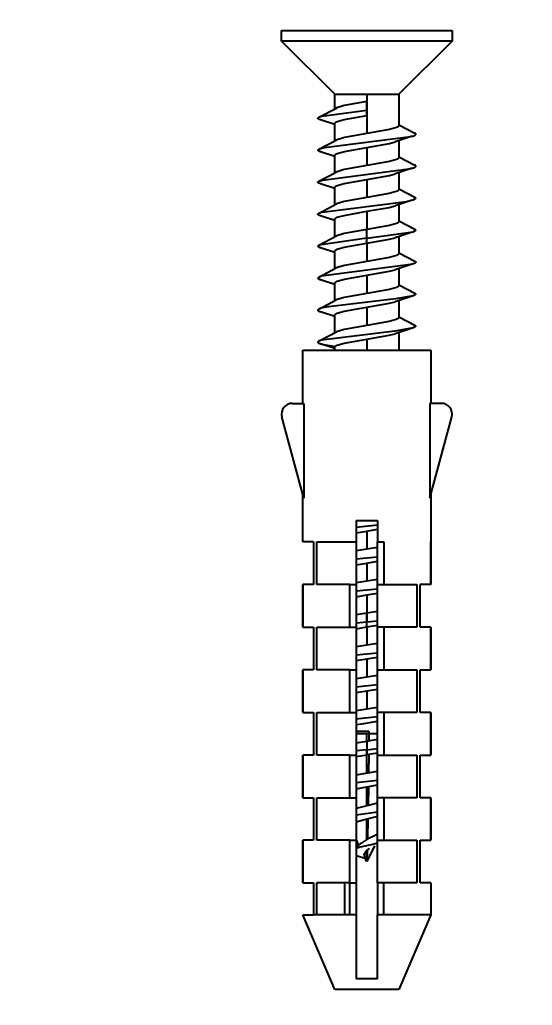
# Model space of a CAD drawing. Extents: x -4534 to -3829, y -2022 to -1514.
# Drawn here: x -4347.06 to -4323.01, y -1812.77 to -1766.53 of the extents above; entities that cross this region are included whole.
import ezdxf

# ---------------------------------------------------------------- set-up
doc = ezdxf.new("R2010")
doc.units = 0
doc.header["$LTSCALE"] = 23.1
doc.header["$MEASUREMENT"] = 0
doc.layers.get('0').update_dxf_attribs({"linetype": 'CONTINUOUS'})
doc.layers.get('Defpoints').update_dxf_attribs({"linetype": 'CONTINUOUS'})
doc.layers.add('IGES_LEVEL_0_-_VISIBLE', color=253, linetype='CONTINUOUS')
doc.layers.add('IGES_LEVEL_0_-_VISIBLETAN2', color=253, linetype='CONTINUOUS')
doc.styles.get("Standard").update_dxf_attribs({"font": 'txt.shx', "bigfont": 'whgtxt.shx'})
doc.dimstyles.new('a', dxfattribs={"dimtxt": 3, "dimasz": 2.5, "dimexe": 2.5, "dimexo": 1, "dimgap": 1, "dimtad": 1, "dimdsep": 46, "dimtxsty": 'Standard', "dimcen": 0, "dimclrd": 2, "dimclre": 2, "dimclrt": 2, "dimadec": 1, "dimazin": 2, "dimtfac": 1, "dimtmove": 0, "dimatfit": 3, "dimfxl": 0, "dimtolj": 1, "dimtzin": 0, "dimarcsym": 0})
doc.dimstyles.get("Standard").update_dxf_attribs({"dimtxt": 2.5, "dimasz": 0.18, "dimexe": 0.18, "dimexo": 0.0625, "dimgap": 0.09, "dimtad": 0, "dimtih": 1, "dimtoh": 1, "dimdec": 4, "dimzin": 0, "dimdsep": 46, "dimtxsty": 'Standard', "dimcen": 0.09, "dimadec": 0, "dimazin": 0, "dimtp": 0.001, "dimtm": 0.001, "dimtfac": 1, "dimtdec": 4, "dimtofl": 0, "dimtmove": 0, "dimatfit": 0, "dimfxl": 0, "dimtolj": 1, "dimtzin": 0, "dimarcsym": 0})

# ---------------------------------------------------------------- blocks, each defined once
blk = doc.blocks.new('*D119')
at = {"color": 2, "lineweight": -2}
for p, q in [((-4422.908, -1741.908), (-4422.908, -1840.61)), ((-4203.908, -1741.908), (-4203.908, -1840.61)), ((-4410.408, -1835.61), (-4216.408, -1835.61))]:
    blk.add_line(p, q, dxfattribs=at)
at = {"color": 2}
for points in [[(-4410.408, -1833.526), (-4410.408, -1837.693), (-4422.908, -1835.61)], [(-4216.408, -1833.526), (-4216.408, -1837.693), (-4203.908, -1835.61)]]:
    blk.add_solid(points, dxfattribs=at)
at = {"layer": 'Defpoints', "color": 0}
for p in [(-4422.908, -1740.408), (-4203.908, -1740.408), (-4203.908, -1835.61)]:
    blk.add_point(p, dxfattribs=at)
at = {"color": 2, "insert": (-4313.408, -1824.86), "char_height": 11.5, "attachment_point": 5}
blk.add_mtext('\\A1;219', dxfattribs=at)
blk = doc.blocks.new('*D113')
at = {"color": 2, "lineweight": -2}
for p, q in [((-4330.774, -1761.033), (-4330.774, -1743.588)), ((-4310.974, -1762.033), (-4310.974, -1743.588)), ((-4343.274, -1756.088), (-4383.024, -1756.088)), ((-4310.974, -1756.088), (-4330.774, -1756.088)), ((-4298.474, -1756.088), (-4285.974, -1756.088))]:
    blk.add_line(p, q, dxfattribs=at)
at = {"color": 2}
for points in [[(-4343.274, -1754.004), (-4343.274, -1758.171), (-4330.774, -1756.088)], [(-4298.474, -1754.004), (-4298.474, -1758.171), (-4310.974, -1756.088)]]:
    blk.add_solid(points, dxfattribs=at)
at = {"layer": 'Defpoints', "color": 0}
for p in [(-4330.774, -1756.088), (-4330.774, -1766.033), (-4310.974, -1767.033)]:
    blk.add_point(p, dxfattribs=at)
at = {"color": 2, "insert": (-4369.399, -1745.338), "char_height": 11.5, "attachment_point": 5}
blk.add_mtext('\\A1;20', dxfattribs=at)

msp = doc.modelspace()

# ---------------------------------------------------------------- linework, layer by layer
at = {"layer": 'IGES_LEVEL_0_-_VISIBLE', "color": 0}
for p, q in [((-4334.774, -1767.533), (-4334.774, -1767.033)), ((-4334.774, -1767.033), (-4326.774, -1767.033)), ((-4326.774, -1767.033), (-4326.774, -1767.533)), ((-4332.274, -1770.033), (-4334.774, -1767.533)), ((-4326.774, -1767.533), (-4334.774, -1767.533)), ((-4326.774, -1767.533), (-4329.274, -1770.033)), ((-4332.274, -1770.716), (-4332.274, -1770.033)), ((-4332.274, -1770.033), (-4330.774, -1770.033)), ((-4330.774, -1770.033), (-4329.274, -1770.033)), ((-4329.274, -1770.033), (-4329.274, -1771.501)), ((-4330.775, -1770.783), (-4330.774, -1770.376)), ((-4330.774, -1770.376), (-4330.774, -1771.023)), ((-4333.023, -1771.109), (-4332.203, -1770.678)), ((-4330.774, -1771.023), (-4330.775, -1770.783)), ((-4332.274, -1771.457), (-4332.945, -1771.238)), ((-4332.274, -1772.215), (-4332.274, -1771.398)), ((-4329.274, -1771.465), (-4328.524, -1771.859)), ((-4333.027, -1772.61), (-4332.207, -1772.18)), ((-4328.651, -1772.003), (-4329.45, -1772.265)), ((-4329.274, -1772.206), (-4329.274, -1773.001)), ((-4332.274, -1772.956), (-4332.943, -1772.738)), ((-4332.274, -1773.716), (-4332.274, -1772.898)), ((-4329.274, -1772.966), (-4328.52, -1773.361)), ((-4333.018, -1774.107), (-4332.205, -1773.679)), ((-4328.653, -1773.503), (-4329.452, -1773.765)), ((-4329.274, -1773.705), (-4329.274, -1774.501)), ((-4332.274, -1774.456), (-4332.948, -1774.237)), ((-4332.274, -1775.216), (-4332.274, -1774.398)), ((-4329.274, -1774.466), (-4328.524, -1774.86)), ((-4333.011, -1775.603), (-4332.203, -1775.178)), ((-4328.652, -1775.003), (-4329.448, -1775.264)), ((-4329.274, -1775.205), (-4329.274, -1776.001)), ((-4332.274, -1775.957), (-4332.947, -1775.737)), ((-4332.274, -1776.716), (-4332.274, -1775.898)), ((-4329.274, -1775.965), (-4328.525, -1776.359)), ((-4330.774, -1776.783), (-4328.606, -1776.488)), ((-4328.651, -1776.503), (-4329.448, -1776.764)), ((-4333.023, -1777.109), (-4332.203, -1776.678)), ((-4330.774, -1776.783), (-4333.022, -1777.109)), ((-4329.274, -1776.706), (-4329.274, -1777.501)), ((-4332.274, -1777.457), (-4332.945, -1777.238)), ((-4332.274, -1778.215), (-4332.274, -1777.398)), ((-4329.274, -1777.465), (-4328.524, -1777.859)), ((-4333.027, -1778.61), (-4332.207, -1778.18)), ((-4328.65, -1778.003), (-4329.45, -1778.265)), ((-4329.274, -1778.206), (-4329.274, -1779.001)), ((-4332.274, -1778.956), (-4332.943, -1778.738)), ((-4332.274, -1779.716), (-4332.274, -1778.898)), ((-4329.274, -1778.966), (-4328.52, -1779.361)), ((-4333.019, -1780.107), (-4332.205, -1779.679)), ((-4328.653, -1779.503), (-4329.452, -1779.765)), ((-4329.274, -1779.705), (-4329.274, -1780.501)), ((-4332.274, -1780.456), (-4332.948, -1780.237)), ((-4332.274, -1781.216), (-4332.274, -1780.398)), ((-4329.274, -1780.466), (-4328.524, -1780.86)), ((-4333.01, -1781.602), (-4332.203, -1781.178)), ((-4328.652, -1781.003), (-4329.448, -1781.264)), ((-4329.274, -1781.205), (-4329.274, -1782.001)), ((-4333.774, -1784.533), (-4333.774, -1782.033)), ((-4333.774, -1782.033), (-4327.774, -1782.033)), ((-4332.274, -1781.957), (-4332.947, -1781.737)), ((-4332.274, -1782.033), (-4332.274, -1781.898)), ((-4329.274, -1782.001), (-4329.288, -1782.033)), ((-4327.774, -1782.033), (-4327.774, -1784.533)), ((-4334.274, -1784.533), (-4333.732, -1784.533)), ((-4333.732, -1784.533), (-4333.732, -1788.988)), ((-4327.274, -1784.533), (-4327.816, -1784.533)), ((-4327.816, -1784.533), (-4327.816, -1788.988)), ((-4333.732, -1788.988), (-4334.757, -1785.162)), ((-4327.816, -1788.988), (-4326.791, -1785.162)), ((-4333.774, -1791.033), (-4333.774, -1788.831)), ((-4327.774, -1788.831), (-4327.774, -1793.033)), ((-4331.274, -1790.033), (-4331.274, -1791.033)), ((-4331.274, -1790.033), (-4330.274, -1790.033)), ((-4331.274, -1790.335), (-4330.274, -1790.231)), ((-4330.774, -1790.523), (-4330.274, -1790.442)), ((-4330.274, -1790.033), (-4330.274, -1791.033)), ((-4331.274, -1790.604), (-4330.774, -1790.523)), ((-4333.274, -1791.033), (-4333.774, -1791.033)), ((-4333.274, -1791.033), (-4333.274, -1793.033)), ((-4333.124, -1791.033), (-4331.274, -1791.033)), ((-4333.124, -1793.033), (-4333.124, -1791.033)), ((-4331.274, -1791.033), (-4331.274, -1793.033)), ((-4330.274, -1791.295), (-4330.774, -1791.376)), ((-4330.274, -1791.033), (-4329.97, -1791.033)), ((-4330.274, -1793.033), (-4330.274, -1791.033)), ((-4329.97, -1791.033), (-4329.97, -1793.033)), ((-4327.777, -1793.033), (-4327.777, -1791.033)), ((-4330.774, -1791.376), (-4331.274, -1791.457)), ((-4331.274, -1791.835), (-4330.274, -1791.73)), ((-4331.274, -1792.104), (-4330.774, -1792.023)), ((-4330.774, -1792.023), (-4330.274, -1791.942)), ((-4333.774, -1795.033), (-4333.774, -1793.033)), ((-4333.274, -1793.033), (-4333.774, -1793.033)), ((-4333.772, -1793.033), (-4333.772, -1795.033)), ((-4331.579, -1793.033), (-4333.124, -1793.033)), ((-4331.579, -1793.033), (-4331.274, -1793.033)), ((-4331.579, -1795.033), (-4331.579, -1793.033)), ((-4330.774, -1792.876), (-4331.274, -1792.957)), ((-4331.274, -1793.033), (-4331.274, -1795.033)), ((-4330.274, -1792.795), (-4330.774, -1792.876)), ((-4330.274, -1795.033), (-4330.274, -1793.033)), ((-4330.274, -1793.033), (-4329.97, -1793.033)), ((-4329.97, -1793.033), (-4328.425, -1793.033)), ((-4328.425, -1793.033), (-4328.425, -1795.033)), ((-4327.774, -1793.033), (-4328.274, -1793.033)), ((-4328.274, -1795.033), (-4328.274, -1793.033)), ((-4331.274, -1793.335), (-4330.274, -1793.231)), ((-4331.274, -1793.604), (-4330.774, -1793.523)), ((-4330.774, -1793.523), (-4330.274, -1793.442)), ((-4330.774, -1794.376), (-4331.274, -1794.457)), ((-4330.274, -1794.295), (-4330.774, -1794.376)), ((-4333.774, -1795.033), (-4333.274, -1795.033)), ((-4333.274, -1795.033), (-4333.274, -1797.033)), ((-4333.124, -1795.033), (-4331.579, -1795.033)), ((-4333.124, -1797.033), (-4333.124, -1795.033)), ((-4331.579, -1795.033), (-4331.274, -1795.033)), ((-4331.274, -1794.835), (-4330.775, -1794.783)), ((-4331.274, -1795.104), (-4330.774, -1795.023)), ((-4331.274, -1795.033), (-4331.274, -1797.033)), ((-4330.775, -1794.783), (-4330.274, -1794.731)), ((-4330.774, -1795.023), (-4330.274, -1794.942)), ((-4330.274, -1797.033), (-4330.274, -1795.033)), ((-4329.97, -1795.033), (-4330.274, -1795.033)), ((-4329.97, -1795.033), (-4329.97, -1797.033)), ((-4328.425, -1795.033), (-4329.97, -1795.033)), ((-4327.774, -1795.033), (-4328.274, -1795.033)), ((-4327.777, -1797.033), (-4327.777, -1795.033)), ((-4327.774, -1795.033), (-4327.774, -1797.033)), ((-4330.774, -1795.876), (-4331.274, -1795.957)), ((-4330.274, -1795.795), (-4330.774, -1795.876)), ((-4331.274, -1796.335), (-4330.274, -1796.231)), ((-4330.774, -1796.523), (-4330.274, -1796.442)), ((-4331.274, -1796.604), (-4330.774, -1796.523)), ((-4333.774, -1799.033), (-4333.774, -1797.033)), ((-4333.274, -1797.033), (-4333.774, -1797.033)), ((-4333.772, -1797.033), (-4333.772, -1799.033)), ((-4331.579, -1797.033), (-4333.124, -1797.033)), ((-4331.579, -1797.033), (-4331.274, -1797.033)), ((-4331.579, -1799.033), (-4331.579, -1797.033)), ((-4331.274, -1797.033), (-4331.274, -1799.033)), ((-4330.774, -1797.376), (-4331.274, -1797.457)), ((-4330.274, -1797.295), (-4330.774, -1797.376)), ((-4330.274, -1799.033), (-4330.274, -1797.033)), ((-4330.274, -1797.033), (-4329.97, -1797.033)), ((-4329.97, -1797.033), (-4328.425, -1797.033)), ((-4328.425, -1797.033), (-4328.425, -1799.033)), ((-4328.274, -1799.033), (-4328.274, -1797.033)), ((-4328.274, -1797.033), (-4327.774, -1797.033)), ((-4331.274, -1797.835), (-4330.274, -1797.731)), ((-4331.274, -1798.104), (-4330.774, -1798.023)), ((-4330.774, -1798.023), (-4330.274, -1797.942)), ((-4333.774, -1799.033), (-4333.274, -1799.033)), ((-4333.274, -1799.033), (-4333.274, -1801.033)), ((-4333.124, -1799.033), (-4331.579, -1799.033)), ((-4333.124, -1801.033), (-4333.124, -1799.033)), ((-4331.579, -1799.033), (-4331.274, -1799.033)), ((-4330.774, -1798.876), (-4331.274, -1798.957)), ((-4331.274, -1799.033), (-4331.274, -1801.033)), ((-4330.274, -1798.795), (-4330.774, -1798.876)), ((-4330.274, -1801.033), (-4330.274, -1799.033)), ((-4329.97, -1799.033), (-4330.274, -1799.033)), ((-4329.97, -1799.033), (-4329.97, -1801.033)), ((-4328.425, -1799.033), (-4329.97, -1799.033)), ((-4327.774, -1799.033), (-4328.274, -1799.033)), ((-4327.777, -1801.033), (-4327.777, -1799.033)), ((-4327.774, -1799.033), (-4327.774, -1801.033)), ((-4331.274, -1799.335), (-4330.274, -1799.231)), ((-4331.274, -1799.908), (-4330.68, -1799.908)), ((-4330.774, -1800.033), (-4331.274, -1800.033)), ((-4330.774, -1800.376), (-4330.774, -1800.033)), ((-4330.68, -1799.908), (-4330.68, -1800.361)), ((-4331.274, -1800.457), (-4330.774, -1800.376)), ((-4330.774, -1800.376), (-4330.274, -1800.295)), ((-4333.774, -1803.033), (-4333.774, -1801.033)), ((-4333.274, -1801.033), (-4333.774, -1801.033)), ((-4333.772, -1801.033), (-4333.772, -1803.033)), ((-4331.579, -1801.033), (-4333.124, -1801.033)), ((-4331.579, -1801.033), (-4331.274, -1801.033)), ((-4331.579, -1803.033), (-4331.579, -1801.033)), ((-4330.774, -1800.783), (-4331.274, -1800.835)), ((-4331.274, -1801.104), (-4330.774, -1801.023)), ((-4331.274, -1801.033), (-4331.274, -1803.033)), ((-4330.774, -1800.783), (-4330.274, -1800.731)), ((-4330.274, -1800.942), (-4330.774, -1801.023)), ((-4330.774, -1801.876), (-4330.774, -1801.023)), ((-4330.682, -1801.008), (-4330.688, -1801.861)), ((-4330.274, -1803.033), (-4330.274, -1801.033)), ((-4330.274, -1801.033), (-4329.97, -1801.033)), ((-4329.97, -1801.033), (-4328.425, -1801.033)), ((-4328.425, -1801.033), (-4328.425, -1803.033)), ((-4328.274, -1803.033), (-4328.274, -1801.033)), ((-4328.274, -1801.033), (-4327.774, -1801.033)), ((-4331.274, -1801.966), (-4330.274, -1801.788)), ((-4330.274, -1802.228), (-4331.274, -1802.339)), ((-4331.274, -1802.614), (-4330.274, -1802.435)), ((-4330.774, -1803.415), (-4330.774, -1802.523)), ((-4330.695, -1802.509), (-4330.708, -1803.4)), ((-4333.774, -1803.033), (-4333.274, -1803.033)), ((-4333.274, -1803.033), (-4333.274, -1805.033)), ((-4333.124, -1803.033), (-4331.579, -1803.033)), ((-4333.124, -1805.033), (-4333.124, -1803.033)), ((-4331.579, -1803.033), (-4331.274, -1803.033)), ((-4331.274, -1803.033), (-4331.274, -1805.033)), ((-4330.274, -1803.295), (-4330.774, -1803.415)), ((-4330.274, -1805.033), (-4330.274, -1803.033)), ((-4329.97, -1803.033), (-4330.274, -1803.033)), ((-4329.97, -1803.033), (-4329.97, -1805.033)), ((-4328.425, -1803.033), (-4329.97, -1803.033)), ((-4327.774, -1803.033), (-4328.274, -1803.033)), ((-4327.777, -1805.033), (-4327.777, -1803.033)), ((-4327.774, -1803.033), (-4327.774, -1805.033)), ((-4330.774, -1803.415), (-4331.274, -1803.545)), ((-4330.274, -1803.715), (-4331.274, -1803.852)), ((-4330.774, -1805.002), (-4330.774, -1804.023)), ((-4330.72, -1804.01), (-4330.743, -1804.986)), ((-4333.774, -1807.033), (-4333.774, -1805.033)), ((-4333.274, -1805.033), (-4333.774, -1805.033)), ((-4333.772, -1805.033), (-4333.772, -1807.033)), ((-4331.579, -1805.033), (-4333.124, -1805.033)), ((-4331.579, -1805.033), (-4331.274, -1805.033)), ((-4331.579, -1807.033), (-4331.579, -1805.033)), ((-4331.15, -1805.268), (-4331.274, -1804.983)), ((-4331.274, -1805.033), (-4331.274, -1807.033)), ((-4331.274, -1805.358), (-4331.015, -1805.157)), ((-4330.774, -1805.002), (-4331.015, -1805.157)), ((-4330.274, -1807.033), (-4330.274, -1805.033)), ((-4330.274, -1805.033), (-4329.97, -1805.033)), ((-4329.97, -1805.033), (-4328.425, -1805.033)), ((-4328.425, -1805.033), (-4328.425, -1807.033)), ((-4328.274, -1807.033), (-4328.274, -1805.033)), ((-4328.274, -1805.033), (-4327.774, -1805.033)), ((-4330.408, -1805.288), (-4330.774, -1806.033)), ((-4330.774, -1805.519), (-4330.653, -1805.425)), ((-4330.758, -1805.504), (-4330.774, -1806.032)), ((-4330.774, -1806.032), (-4330.774, -1805.519)), ((-4330.653, -1805.425), (-4330.643, -1805.418)), ((-4330.854, -1805.882), (-4331.274, -1805.755)), ((-4330.774, -1806.033), (-4330.854, -1805.882)), ((-4333.774, -1807.033), (-4333.274, -1807.033)), ((-4333.274, -1807.033), (-4333.274, -1808.533)), ((-4331.822, -1807.033), (-4333.124, -1807.033)), ((-4333.124, -1808.533), (-4333.124, -1807.033)), ((-4331.822, -1807.033), (-4331.822, -1808.533)), ((-4331.579, -1807.033), (-4331.822, -1807.033)), ((-4331.579, -1807.033), (-4331.274, -1807.033)), ((-4331.579, -1808.533), (-4331.579, -1807.033)), ((-4331.274, -1807.033), (-4331.274, -1808.533)), ((-4330.274, -1807.033), (-4330.274, -1808.533)), ((-4329.97, -1807.033), (-4330.274, -1807.033)), ((-4329.97, -1808.533), (-4329.97, -1807.033)), ((-4328.425, -1807.033), (-4329.97, -1807.033)), ((-4327.774, -1807.033), (-4328.274, -1807.033)), ((-4327.777, -1807.033), (-4327.777, -1808.533)), ((-4327.774, -1807.033), (-4327.774, -1808.533)), ((-4332.274, -1812.033), (-4333.774, -1808.533)), ((-4333.774, -1808.533), (-4333.274, -1808.533)), ((-4333.124, -1808.533), (-4333.274, -1808.533)), ((-4331.822, -1808.533), (-4333.124, -1808.533)), ((-4331.579, -1808.533), (-4331.822, -1808.533)), ((-4331.274, -1808.533), (-4331.579, -1808.533)), ((-4331.274, -1808.533), (-4331.274, -1811.533)), ((-4329.97, -1808.533), (-4330.274, -1808.533)), ((-4330.274, -1811.533), (-4330.274, -1808.533)), ((-4327.774, -1808.533), (-4329.97, -1808.533)), ((-4327.774, -1808.533), (-4329.274, -1812.033)), ((-4330.274, -1811.533), (-4331.274, -1811.533)), ((-4329.274, -1812.033), (-4332.274, -1812.033))]:
    msp.add_line(p, q, dxfattribs=at)
for points in [[(-4330.774, -1770.376), (-4331.842, -1770.565), (-4332.221, -1770.687)], [(-4332.945, -1771.238), (-4333.009, -1771.214), (-4333.033, -1771.202), (-4333.044, -1771.195), (-4333.055, -1771.186), (-4333.06, -1771.181), (-4333.065, -1771.175), (-4333.066, -1771.171), (-4333.068, -1771.168), (-4333.069, -1771.165), (-4333.07, -1771.162), (-4333.07, -1771.158), (-4333.069, -1771.155), (-4333.068, -1771.151), (-4333.067, -1771.148), (-4333.063, -1771.141), (-4333.058, -1771.135), (-4333.052, -1771.129), (-4333.045, -1771.123), (-4333.03, -1771.112), (-4332.997, -1771.097), (-4332.88, -1771.06), (-4330.775, -1770.783)], [(-4332.274, -1771.398), (-4332.274, -1771.398), (-4332.274, -1771.392), (-4332.272, -1771.386), (-4332.27, -1771.38), (-4332.267, -1771.374), (-4332.263, -1771.368), (-4332.258, -1771.363), (-4332.245, -1771.351), (-4332.23, -1771.339), (-4332.21, -1771.328), (-4332.162, -1771.305), (-4331.842, -1771.212), (-4330.774, -1771.023)], [(-4333.027, -1772.61), (-4332.975, -1772.588), (-4332.755, -1772.532), (-4328.706, -1772.016), (-4328.622, -1771.994), (-4328.541, -1771.964), (-4328.517, -1771.952), (-4328.505, -1771.945), (-4328.494, -1771.936), (-4328.489, -1771.931), (-4328.484, -1771.925), (-4328.482, -1771.922), (-4328.48, -1771.919), (-4328.479, -1771.916), (-4328.478, -1771.913), (-4328.478, -1771.909), (-4328.478, -1771.906), (-4328.479, -1771.902), (-4328.48, -1771.899), (-4328.481, -1771.895), (-4328.483, -1771.892), (-4328.487, -1771.886), (-4328.491, -1771.881), (-4328.495, -1771.877), (-4328.524, -1771.859)], [(-4330.774, -1771.876), (-4331.827, -1772.062), (-4332.207, -1772.179)], [(-4329.274, -1771.502), (-4329.275, -1771.508), (-4329.276, -1771.514), (-4329.279, -1771.52), (-4329.282, -1771.526), (-4329.286, -1771.531), (-4329.291, -1771.537), (-4329.304, -1771.549), (-4329.32, -1771.56), (-4329.34, -1771.572), (-4329.389, -1771.595), (-4329.709, -1771.688), (-4330.774, -1771.876)], [(-4330.774, -1772.523), (-4329.709, -1772.335), (-4329.45, -1772.265)], [(-4332.943, -1772.738), (-4333.072, -1772.658), (-4333.029, -1772.611)], [(-4332.274, -1772.898), (-4332.274, -1772.892), (-4332.272, -1772.886), (-4332.27, -1772.88), (-4332.267, -1772.874), (-4332.263, -1772.868), (-4332.258, -1772.862), (-4332.245, -1772.851), (-4332.228, -1772.839), (-4332.208, -1772.827), (-4332.158, -1772.804), (-4331.827, -1772.709), (-4330.774, -1772.523)], [(-4329.274, -1773.001), (-4329.275, -1773.007), (-4329.276, -1773.013), (-4329.278, -1773.019), (-4329.282, -1773.025), (-4329.286, -1773.031), (-4329.291, -1773.036), (-4329.303, -1773.048), (-4329.32, -1773.06), (-4329.339, -1773.072), (-4329.389, -1773.095), (-4329.715, -1773.189), (-4330.774, -1773.376)], [(-4332.948, -1774.237), (-4333.02, -1774.209), (-4333.04, -1774.199), (-4333.049, -1774.192), (-4333.058, -1774.185), (-4333.063, -1774.18), (-4333.068, -1774.175), (-4333.07, -1774.172), (-4333.072, -1774.166), (-4333.073, -1774.16), (-4333.072, -1774.154), (-4333.071, -1774.151), (-4333.068, -1774.145), (-4333.065, -1774.14), (-4333.06, -1774.133), (-4333.054, -1774.127), (-4333.047, -1774.121), (-4333.04, -1774.117), (-4333.008, -1774.102), (-4332.86, -1774.055), (-4328.689, -1773.511), (-4328.541, -1773.464), (-4328.516, -1773.452), (-4328.504, -1773.445), (-4328.493, -1773.436), (-4328.486, -1773.43), (-4328.481, -1773.423), (-4328.479, -1773.419), (-4328.477, -1773.415), (-4328.476, -1773.41), (-4328.476, -1773.405), (-4328.478, -1773.399), (-4328.479, -1773.396), (-4328.482, -1773.39), (-4328.487, -1773.385), (-4328.494, -1773.378), (-4328.521, -1773.361)], [(-4330.774, -1773.376), (-4331.834, -1773.563), (-4332.207, -1773.679)], [(-4330.774, -1774.023), (-4329.715, -1773.836), (-4329.451, -1773.765)], [(-4332.274, -1774.398), (-4332.274, -1774.392), (-4332.272, -1774.386), (-4332.27, -1774.38), (-4332.267, -1774.374), (-4332.263, -1774.368), (-4332.258, -1774.363), (-4332.245, -1774.351), (-4332.229, -1774.339), (-4332.209, -1774.327), (-4332.16, -1774.304), (-4331.834, -1774.21), (-4330.774, -1774.023)], [(-4329.274, -1774.501), (-4329.275, -1774.507), (-4329.276, -1774.513), (-4329.278, -1774.519), (-4329.282, -1774.525), (-4329.286, -1774.531), (-4329.291, -1774.537), (-4329.304, -1774.549), (-4329.32, -1774.56), (-4329.34, -1774.572), (-4329.39, -1774.596), (-4329.721, -1774.69), (-4330.774, -1774.876)], [(-4332.947, -1775.738), (-4333.011, -1775.713), (-4333.035, -1775.702), (-4333.046, -1775.695), (-4333.056, -1775.686), (-4333.062, -1775.68), (-4333.066, -1775.674), (-4333.068, -1775.671), (-4333.07, -1775.668), (-4333.071, -1775.662), (-4333.071, -1775.658), (-4333.071, -1775.655), (-4333.07, -1775.651), (-4333.068, -1775.648), (-4333.064, -1775.641), (-4333.059, -1775.635), (-4333.053, -1775.629), (-4333.046, -1775.623), (-4333.031, -1775.612), (-4332.997, -1775.597), (-4332.862, -1775.555), (-4328.918, -1775.058), (-4328.6, -1774.987)], [(-4330.774, -1774.876), (-4331.839, -1775.065), (-4332.204, -1775.178)], [(-4328.599, -1774.986), (-4328.477, -1774.908), (-4328.524, -1774.86)], [(-4332.274, -1775.898), (-4332.274, -1775.897), (-4332.274, -1775.891), (-4332.272, -1775.885), (-4332.27, -1775.879), (-4332.266, -1775.873), (-4332.262, -1775.867), (-4332.257, -1775.862), (-4332.244, -1775.85), (-4332.228, -1775.838), (-4332.208, -1775.827), (-4332.16, -1775.804), (-4331.839, -1775.712), (-4330.774, -1775.523)], [(-4330.774, -1775.523), (-4329.721, -1775.337), (-4329.446, -1775.264)], [(-4329.274, -1776.001), (-4329.275, -1776.007), (-4329.276, -1776.013), (-4329.278, -1776.019), (-4329.282, -1776.025), (-4329.286, -1776.031), (-4329.291, -1776.036), (-4329.303, -1776.048), (-4329.319, -1776.06), (-4329.338, -1776.071), (-4329.387, -1776.094), (-4329.706, -1776.187), (-4330.774, -1776.376)], [(-4330.774, -1776.376), (-4331.842, -1776.565), (-4332.221, -1776.687)], [(-4328.605, -1776.488), (-4328.479, -1776.408), (-4328.525, -1776.359)], [(-4332.274, -1777.395), (-4332.273, -1777.39), (-4332.272, -1777.384), (-4332.269, -1777.378), (-4332.266, -1777.372), (-4332.261, -1777.366), (-4332.256, -1777.361), (-4332.243, -1777.349), (-4332.208, -1777.326), (-4332.159, -1777.304), (-4331.842, -1777.212), (-4330.774, -1777.023)], [(-4330.774, -1777.023), (-4329.706, -1776.834), (-4329.448, -1776.764)], [(-4333.023, -1777.109), (-4333.069, -1777.158), (-4332.945, -1777.238)], [(-4328.524, -1777.859), (-4328.499, -1777.874), (-4328.491, -1777.881), (-4328.487, -1777.886), (-4328.481, -1777.894), (-4328.478, -1777.9), (-4328.478, -1777.905), (-4328.478, -1777.908), (-4328.478, -1777.913), (-4328.48, -1777.918), (-4328.482, -1777.922), (-4328.484, -1777.926), (-4328.486, -1777.929), (-4328.492, -1777.935), (-4328.506, -1777.945), (-4328.546, -1777.967), (-4328.589, -1777.983), (-4328.726, -1778.02), (-4332.922, -1778.571), (-4332.975, -1778.588), (-4333.027, -1778.61)], [(-4330.774, -1777.876), (-4331.827, -1778.062), (-4332.207, -1778.179)], [(-4329.274, -1777.502), (-4329.275, -1777.508), (-4329.276, -1777.514), (-4329.279, -1777.52), (-4329.282, -1777.526), (-4329.286, -1777.531), (-4329.291, -1777.537), (-4329.304, -1777.549), (-4329.32, -1777.56), (-4329.34, -1777.572), (-4329.389, -1777.595), (-4329.709, -1777.688), (-4330.774, -1777.876)], [(-4330.774, -1778.523), (-4329.709, -1778.335), (-4329.45, -1778.265)], [(-4333.027, -1778.61), (-4333.071, -1778.658), (-4332.943, -1778.738)], [(-4332.274, -1778.898), (-4332.274, -1778.892), (-4332.272, -1778.886), (-4332.27, -1778.88), (-4332.267, -1778.874), (-4332.263, -1778.868), (-4332.258, -1778.862), (-4332.245, -1778.851), (-4332.228, -1778.839), (-4332.208, -1778.827), (-4332.158, -1778.804), (-4331.827, -1778.709), (-4330.774, -1778.523)], [(-4329.274, -1779.001), (-4329.275, -1779.007), (-4329.276, -1779.013), (-4329.278, -1779.019), (-4329.282, -1779.025), (-4329.286, -1779.031), (-4329.291, -1779.036), (-4329.303, -1779.048), (-4329.32, -1779.06), (-4329.339, -1779.072), (-4329.389, -1779.095), (-4329.715, -1779.189), (-4330.774, -1779.376)], [(-4328.604, -1779.487), (-4329.423, -1779.633), (-4332.58, -1779.999), (-4332.929, -1780.074), (-4332.979, -1780.09), (-4333.027, -1780.111), (-4333.048, -1780.123), (-4333.057, -1780.131), (-4333.061, -1780.135), (-4333.065, -1780.14), (-4333.069, -1780.145), (-4333.072, -1780.153), (-4333.073, -1780.159), (-4333.073, -1780.162), (-4333.072, -1780.165), (-4333.071, -1780.169), (-4333.07, -1780.172), (-4333.068, -1780.175), (-4333.063, -1780.18), (-4333.058, -1780.186), (-4333.049, -1780.193), (-4333.04, -1780.199), (-4333.02, -1780.209), (-4332.948, -1780.237)], [(-4330.774, -1779.376), (-4331.834, -1779.563), (-4332.207, -1779.679)], [(-4330.774, -1780.023), (-4329.715, -1779.836), (-4329.451, -1779.765)], [(-4328.52, -1779.361), (-4328.476, -1779.408), (-4328.604, -1779.487)], [(-4332.274, -1780.398), (-4332.274, -1780.392), (-4332.272, -1780.386), (-4332.27, -1780.38), (-4332.267, -1780.374), (-4332.263, -1780.368), (-4332.258, -1780.363), (-4332.245, -1780.351), (-4332.229, -1780.339), (-4332.209, -1780.327), (-4332.16, -1780.304), (-4331.834, -1780.21), (-4330.774, -1780.023)], [(-4329.274, -1780.501), (-4329.275, -1780.507), (-4329.276, -1780.513), (-4329.278, -1780.519), (-4329.282, -1780.525), (-4329.286, -1780.531), (-4329.291, -1780.537), (-4329.304, -1780.549), (-4329.32, -1780.56), (-4329.34, -1780.572), (-4329.39, -1780.596), (-4329.721, -1780.69), (-4330.774, -1780.876)], [(-4328.6, -1780.987), (-4329.461, -1781.138), (-4332.898, -1781.564), (-4332.964, -1781.584), (-4333.027, -1781.611), (-4333.045, -1781.622), (-4333.053, -1781.628), (-4333.06, -1781.635), (-4333.064, -1781.639), (-4333.067, -1781.643), (-4333.07, -1781.651), (-4333.071, -1781.653), (-4333.071, -1781.657), (-4333.071, -1781.661), (-4333.07, -1781.664), (-4333.069, -1781.668), (-4333.068, -1781.672), (-4333.066, -1781.675), (-4333.061, -1781.682), (-4333.054, -1781.689), (-4333.047, -1781.695), (-4333.029, -1781.705), (-4332.975, -1781.728), (-4332.881, -1781.756), (-4332.26, -1781.865)], [(-4330.774, -1780.876), (-4331.839, -1781.065), (-4332.204, -1781.178)], [(-4328.525, -1780.86), (-4328.477, -1780.908), (-4328.599, -1780.986)], [(-4332.274, -1781.898), (-4332.274, -1781.897), (-4332.274, -1781.891), (-4332.272, -1781.885), (-4332.27, -1781.879), (-4332.266, -1781.873), (-4332.262, -1781.867), (-4332.257, -1781.862), (-4332.244, -1781.85), (-4332.228, -1781.838), (-4332.208, -1781.827), (-4332.16, -1781.804), (-4331.839, -1781.712), (-4330.774, -1781.523)], [(-4330.774, -1781.523), (-4329.721, -1781.337), (-4329.446, -1781.264)], [(-4331.274, -1799.604), (-4331.009, -1799.561), (-4330.274, -1799.442)], [(-4331.274, -1804.161), (-4330.88, -1804.05), (-4330.323, -1803.912), (-4330.274, -1803.9)], [(-4330.274, -1804.747), (-4330.353, -1804.793), (-4330.774, -1805.002)], [(-4330.274, -1805.171), (-4330.437, -1805.208), (-4331.091, -1805.36), (-4331.274, -1805.413)], [(-4330.854, -1805.882), (-4330.897, -1805.704), (-4330.788, -1805.531), (-4330.774, -1805.519)]]:
    msp.add_lwpolyline(points, dxfattribs=at)
for centre, start, end in [((-4334.274, -1785.033), 90.0017, 195.0005), ((-4327.274, -1785.033), 344.9998, 89.997)]:
    msp.add_arc(centre, 0.5, start, end, dxfattribs=at)
at = {"layer": 'IGES_LEVEL_0_-_VISIBLETAN2', "color": 0}
for p, q in [((-4330.774, -1770.033), (-4330.774, -1770.376)), ((-4330.774, -1771.023), (-4330.774, -1771.876)), ((-4330.774, -1772.523), (-4330.774, -1773.376)), ((-4330.774, -1774.023), (-4330.774, -1774.876)), ((-4330.774, -1775.523), (-4330.774, -1776.376)), ((-4330.774, -1777.023), (-4330.774, -1776.376)), ((-4330.774, -1776.783), (-4330.774, -1776.376)), ((-4330.774, -1777.023), (-4330.774, -1776.783)), ((-4330.774, -1777.023), (-4330.774, -1777.876)), ((-4330.774, -1778.523), (-4330.774, -1779.376)), ((-4330.774, -1780.023), (-4330.774, -1780.876)), ((-4330.774, -1781.523), (-4330.774, -1782.033)), ((-4330.774, -1790.523), (-4330.774, -1791.376)), ((-4330.774, -1792.023), (-4330.774, -1792.876)), ((-4330.774, -1793.523), (-4330.774, -1794.376)), ((-4330.774, -1794.376), (-4330.775, -1794.783)), ((-4330.774, -1795.023), (-4330.774, -1794.376)), ((-4330.774, -1795.023), (-4330.775, -1794.783)), ((-4330.774, -1795.023), (-4330.774, -1795.876)), ((-4330.774, -1796.523), (-4330.774, -1797.376)), ((-4330.774, -1798.023), (-4330.774, -1798.876)), ((-4330.274, -1800.033), (-4330.774, -1800.033)), ((-4330.774, -1800.376), (-4330.774, -1801.023)), ((-4330.774, -1800.376), (-4330.774, -1800.783)), ((-4330.774, -1801.023), (-4330.774, -1800.783))]:
    msp.add_line(p, q, dxfattribs=at)

# ---------------------------------------------------------------- dimensions: what is measured, and where the dimension line sits
dim = msp.add_linear_dim(base=(-4330.774, -1756.088), p1=(-4310.974, -1767.033), p2=(-4330.774, -1766.033), angle=180, dimstyle='a', override={"dimscale": 5, "dimtxt": 2.3, "dimdec": 0})
dim.commit()
dim.dimension.update_dxf_attribs({"geometry": '*D113', "text_midpoint": (-4369.399, -1745.338)})
dim = msp.add_linear_dim(base=(-4203.908, -1835.61), p1=(-4422.908, -1740.408), p2=(-4203.908, -1740.408), dimstyle='Standard', override={"dimscale": 5, "dimtxt": 2.3, "dimasz": 2.5, "dimexe": 1, "dimexo": 0.3, "dimgap": 1, "dimtad": 1, "dimtih": 0, "dimtoh": 0, "dimdec": 0, "dimcen": 0, "dimclrd": 2, "dimclre": 2, "dimclrt": 2, "dimtp": 0.1, "dimtm": 0, "dimtfac": 0.5, "dimtdec": 2, "dimtofl": 1, "dimatfit": 3})
dim.commit()
dim.dimension.update_dxf_attribs({"geometry": '*D119', "text_midpoint": (-4313.408, -1824.86)})

doc.saveas('drawing.dxf')
